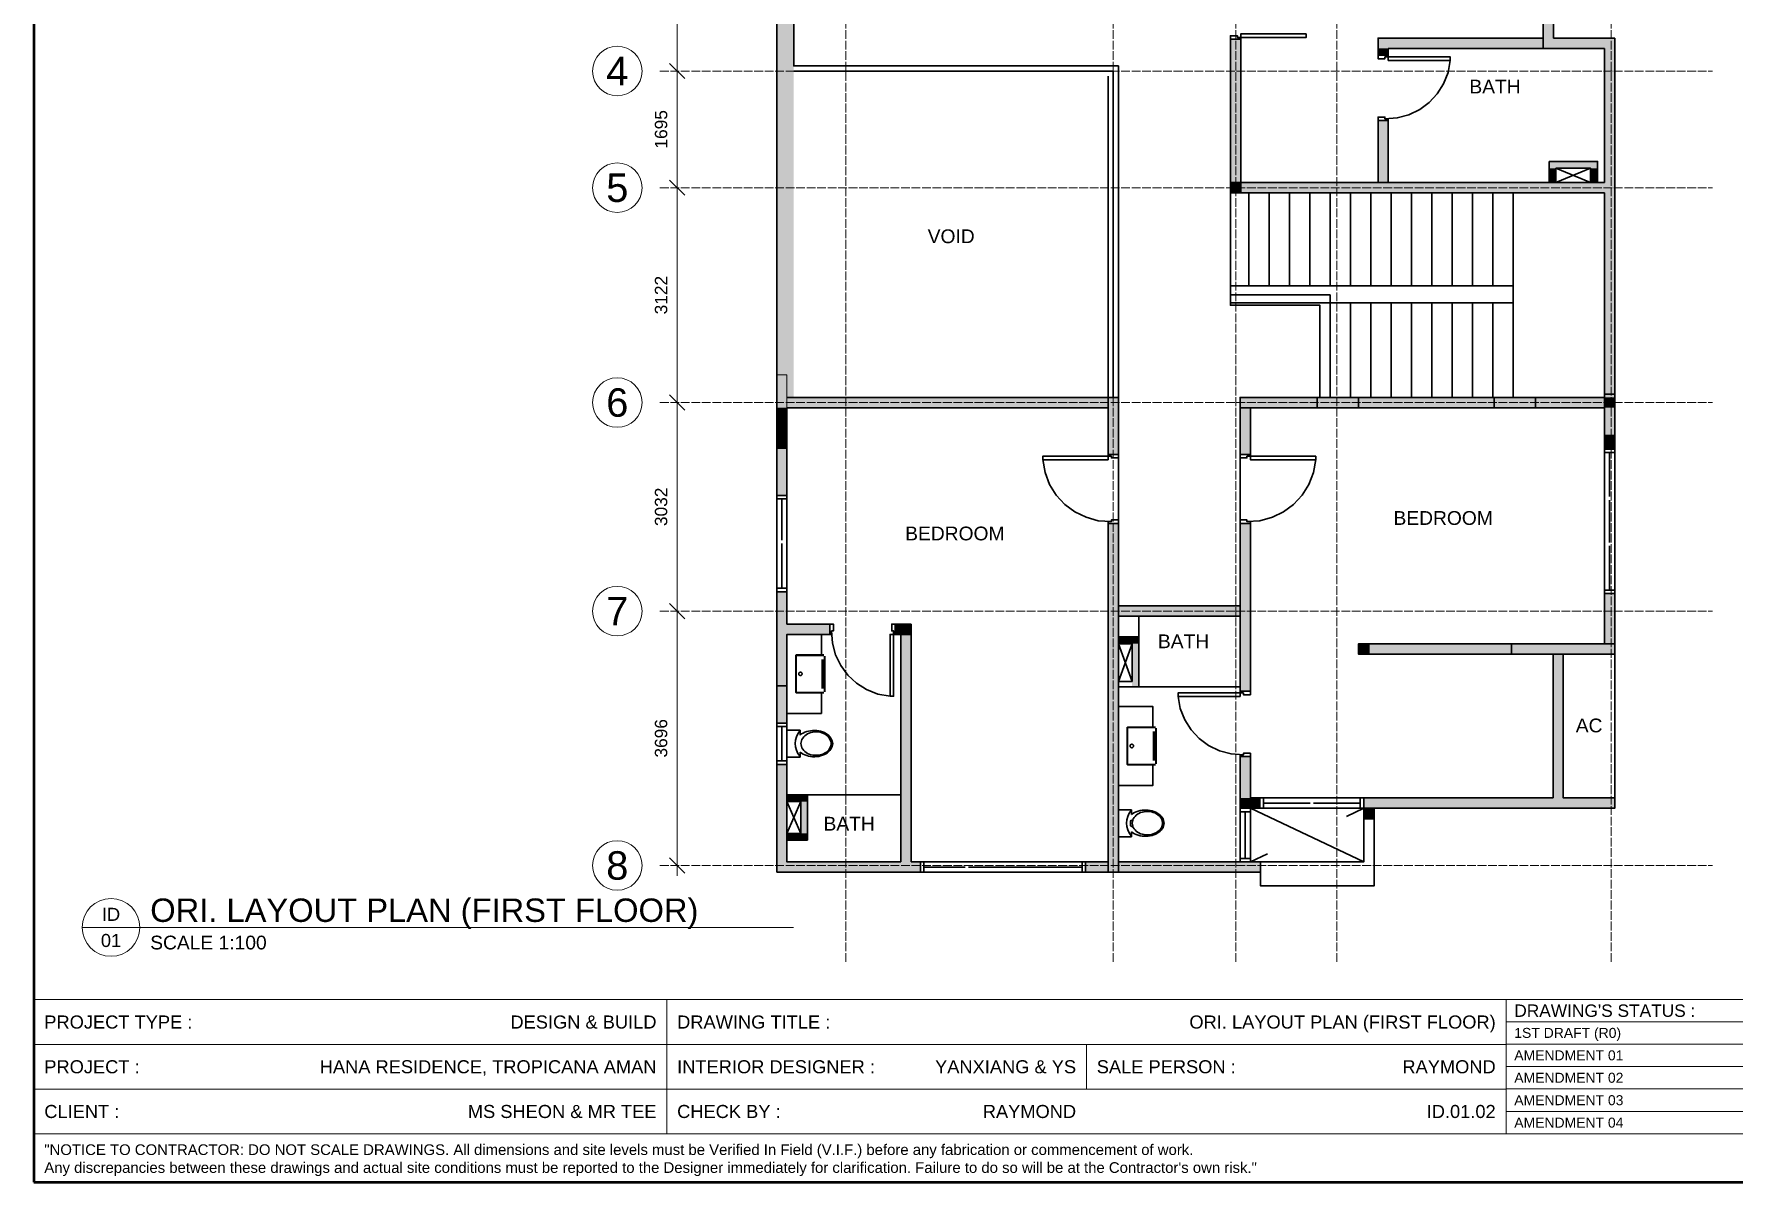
# Model space of a CAD drawing. Header units: millimetres. Extents: x 5 to 415, y 5 to 292.
# Drawn here: x 5 to 252, y 5 to 171.8 of the extents above; entities that cross this region are included whole.
import ezdxf
from ezdxf.enums import TextEntityAlignment as Align

# ---------------------------------------------------------------- set-up
doc = ezdxf.new("R2010")
doc.units = ezdxf.units.MM
doc.linetypes.add('DASHED', pattern=[1.524, 1.27, -0.254])
for name, color, linetype, lineweight in [('0-SHEET', 7, 'CONTINUOUS', 50), ('0-TITLE', 7, 'CONTINUOUS', 18), ('0-TITLE-TXT', 7, 'CONTINUOUS', 13), ('A-GRID', 8, 'DASHED', 13), ('A-GRID-TAG', 7, 'CONTINUOUS', 18), ('A-WALL', 250, 'CONTINUOUS', 35), ('A-WALL-FILL', 250, 'CONTINUOUS', 0), ('A-WIND', 7, 'CONTINUOUS', 13), ('I-DIM', 5, 'CONTINUOUS', 13), ('I-ROOM', 7, 'CONTINUOUS', 13), ('I-TEXT', 7, 'CONTINUOUS', 13)]:
    doc.layers.add(name, color=color, linetype=linetype, lineweight=lineweight)
doc.styles.get("Standard").update_dxf_attribs({"font": 'arial.ttf'})

msp = doc.modelspace()

# ---------------------------------------------------------------- hatches: boundary and pattern name
at = {"layer": 'A-WALL-FILL', "true_color": 0x4d4d4d}
h = msp.add_hatch(color=7, dxfattribs=at)
h.dxf.hatch_style = 1
h.paths.add_polyline_path([(225.89, 179.32), (224.39, 179.32), (225.89, 171.24), (225.89, 179.32)])
h = msp.add_hatch(color=7, dxfattribs=at)
h.dxf.hatch_style = 1
h.paths.add_polyline_path([(224.39, 179.32), (225.89, 171.24), (224.39, 171.24), (224.39, 179.32)])
h = msp.add_hatch(color=7, dxfattribs=at)
h.dxf.hatch_style = 1
h.paths.add_polyline_path([(115.45, 176.39), (112.97, 176.39), (115.45, 119.02), (115.45, 176.39)])
h = msp.add_hatch(color=7, dxfattribs=at)
h.dxf.hatch_style = 1
h.paths.add_polyline_path([(112.97, 176.39), (115.45, 119.02), (112.97, 119.02), (112.97, 176.39)])
h = msp.add_hatch(color=7, dxfattribs=at)
h.dxf.hatch_style = 1
h.paths.add_polyline_path([(180.44, 171.08), (178.94, 171.08), (180.44, 150.25), (180.44, 171.08)])
h = msp.add_hatch(color=7, dxfattribs=at)
h.dxf.hatch_style = 1
h.paths.add_polyline_path([(178.94, 171.08), (180.44, 150.25), (178.94, 150.25), (178.94, 171.08)])
h = msp.add_hatch(color=7, dxfattribs=at)
h.dxf.hatch_style = 1
h.paths.add_polyline_path([(224.39, 171.24), (200.39, 171.24), (224.39, 169.74), (224.39, 171.24)])
h = msp.add_hatch(color=7, dxfattribs=at)
h.dxf.hatch_style = 1
h.paths.add_polyline_path([(200.39, 171.24), (224.39, 169.74), (200.39, 169.74), (200.39, 171.24)])
h = msp.add_hatch(color=7, dxfattribs=at)
h.dxf.hatch_style = 1
h.paths.add_polyline_path([(234.8, 171.24), (224.39, 171.24), (234.8, 169.74), (234.8, 171.24)])
h = msp.add_hatch(color=7, dxfattribs=at)
h.dxf.hatch_style = 1
h.paths.add_polyline_path([(224.39, 171.24), (234.8, 169.74), (224.39, 169.74), (224.39, 171.24)])
h = msp.add_hatch(color=7, dxfattribs=at)
h.dxf.hatch_style = 1
h.paths.add_polyline_path([(201.89, 169.74), (200.39, 169.74), (201.89, 168.74), (201.89, 169.74)])
h = msp.add_hatch(color=7, dxfattribs=at)
h.dxf.hatch_style = 1
h.paths.add_polyline_path([(200.39, 169.74), (201.89, 168.74), (200.39, 168.74), (200.39, 169.74)])
h = msp.add_hatch(color=7, dxfattribs=at)
h.dxf.hatch_style = 1
h.paths.add_polyline_path([(234.8, 169.74), (233.3, 169.74), (234.8, 150.25), (234.8, 169.74)])
h = msp.add_hatch(color=7, dxfattribs=at)
h.dxf.hatch_style = 1
h.paths.add_polyline_path([(233.3, 169.74), (234.8, 150.25), (233.3, 150.25), (233.3, 169.74)])
h = msp.add_hatch(color=7, dxfattribs=at)
h.dxf.hatch_style = 1
h.paths.add_polyline_path([(201.89, 159.25), (200.39, 159.25), (201.89, 150.25), (201.89, 159.25)])
h = msp.add_hatch(color=7, dxfattribs=at)
h.dxf.hatch_style = 1
h.paths.add_polyline_path([(200.39, 159.25), (201.89, 150.25), (200.39, 150.25), (200.39, 159.25)])
h = msp.add_hatch(color=7, dxfattribs=at)
h.dxf.hatch_style = 1
h.paths.add_polyline_path([(232.3, 153.33), (225.25, 153.33), (232.3, 152.33), (232.3, 153.33)])
h = msp.add_hatch(color=7, dxfattribs=at)
h.dxf.hatch_style = 1
h.paths.add_polyline_path([(225.25, 153.33), (232.3, 152.33), (225.25, 152.33), (225.25, 153.33)])
h = msp.add_hatch(color=7, dxfattribs=at)
h.dxf.hatch_style = 1
h.paths.add_polyline_path([(226.26, 152.33), (225.25, 152.33), (226.26, 150.25), (226.26, 152.33)])
h = msp.add_hatch(color=7, dxfattribs=at)
h.dxf.hatch_style = 1
h.paths.add_polyline_path([(225.25, 152.33), (226.26, 150.25), (225.25, 150.25), (225.25, 152.33)])
h = msp.add_hatch(color=7, dxfattribs=at)
h.dxf.hatch_style = 1
h.paths.add_polyline_path([(232.3, 152.33), (231.3, 152.33), (232.3, 150.25), (232.3, 152.33)])
h = msp.add_hatch(color=7, dxfattribs=at)
h.dxf.hatch_style = 1
h.paths.add_polyline_path([(231.3, 152.33), (232.3, 150.25), (231.3, 150.25), (231.3, 152.33)])
h = msp.add_hatch(color=7, dxfattribs=at)
h.dxf.hatch_style = 1
h.paths.add_polyline_path([(180.44, 150.25), (178.94, 150.25), (180.44, 148.75), (180.44, 150.25)])
h = msp.add_hatch(color=7, dxfattribs=at)
h.dxf.hatch_style = 1
h.paths.add_polyline_path([(178.94, 150.25), (180.44, 148.75), (178.94, 148.75), (178.94, 150.25)])
h = msp.add_hatch(color=7, dxfattribs=at)
h.dxf.hatch_style = 1
h.paths.add_polyline_path([(234.8, 150.25), (180.44, 150.25), (234.8, 148.75), (234.8, 150.25)])
h = msp.add_hatch(color=7, dxfattribs=at)
h.dxf.hatch_style = 1
h.paths.add_polyline_path([(180.44, 150.25), (234.8, 148.75), (180.44, 148.75), (180.44, 150.25)])
h = msp.add_hatch(color=7, dxfattribs=at)
h.dxf.hatch_style = 1
h.paths.add_polyline_path([(234.8, 148.75), (233.3, 148.75), (234.8, 119.02), (234.8, 148.75)])
h = msp.add_hatch(color=7, dxfattribs=at)
h.dxf.hatch_style = 1
h.paths.add_polyline_path([(233.3, 148.75), (234.8, 119.02), (233.3, 119.02), (233.3, 148.75)])
h = msp.add_hatch(color=7, dxfattribs=at)
h.dxf.hatch_style = 1
h.paths.add_polyline_path([(114.47, 114.29), (114.47, 122.29), (112.97, 114.29), (114.47, 114.29)])
h = msp.add_hatch(color=7, dxfattribs=at)
h.dxf.hatch_style = 1
h.paths.add_polyline_path([(114.47, 122.29), (112.97, 114.29), (112.97, 122.29), (114.47, 122.29)])
h = msp.add_hatch(color=7, dxfattribs=at)
h.dxf.hatch_style = 1
h.paths.add_polyline_path([(161.14, 119.02), (112.97, 119.02), (161.14, 117.52), (161.14, 119.02)])
h = msp.add_hatch(color=7, dxfattribs=at)
h.dxf.hatch_style = 1
h.paths.add_polyline_path([(112.97, 119.02), (161.14, 117.52), (112.97, 117.52), (112.97, 119.02)])
h = msp.add_hatch(color=7, dxfattribs=at)
h.dxf.hatch_style = 1
h.paths.add_polyline_path([(162.65, 119.02), (161.14, 119.02), (162.65, 110.72), (162.65, 119.02)])
h = msp.add_hatch(color=7, dxfattribs=at)
h.dxf.hatch_style = 1
h.paths.add_polyline_path([(161.14, 119.02), (162.65, 110.72), (161.14, 110.72), (161.14, 119.02)])
h = msp.add_hatch(color=7, dxfattribs=at)
h.dxf.hatch_style = 1
h.paths.add_polyline_path([(191.55, 119.02), (180.33, 119.02), (191.55, 117.52), (191.55, 119.02)])
h = msp.add_hatch(color=7, dxfattribs=at)
h.dxf.hatch_style = 1
h.paths.add_polyline_path([(180.33, 119.02), (191.55, 117.52), (180.33, 117.52), (180.33, 119.02)])
h = msp.add_hatch(color=7, dxfattribs=at)
h.dxf.hatch_style = 1
h.paths.add_polyline_path([(197.54, 117.52), (197.54, 119.02), (191.55, 117.52), (197.54, 117.52)])
h = msp.add_hatch(color=7, dxfattribs=at)
h.dxf.hatch_style = 1
h.paths.add_polyline_path([(197.54, 119.02), (191.55, 117.52), (191.55, 119.02), (197.54, 119.02)])
h = msp.add_hatch(color=7, dxfattribs=at)
h.dxf.hatch_style = 1
h.paths.add_polyline_path([(217.3, 119.02), (197.54, 119.02), (217.3, 117.52), (217.3, 119.02)])
h = msp.add_hatch(color=7, dxfattribs=at)
h.dxf.hatch_style = 1
h.paths.add_polyline_path([(197.54, 119.02), (217.3, 117.52), (197.54, 117.52), (197.54, 119.02)])
h = msp.add_hatch(color=7, dxfattribs=at)
h.dxf.hatch_style = 1
h.paths.add_polyline_path([(223.29, 117.52), (223.29, 119.02), (217.3, 117.52), (223.29, 117.52)])
h = msp.add_hatch(color=7, dxfattribs=at)
h.dxf.hatch_style = 1
h.paths.add_polyline_path([(223.29, 119.02), (217.3, 117.52), (217.3, 119.02), (223.29, 119.02)])
h = msp.add_hatch(color=7, dxfattribs=at)
h.dxf.hatch_style = 1
h.paths.add_polyline_path([(233.3, 119.02), (223.29, 119.02), (233.3, 117.52), (233.3, 119.02)])
h = msp.add_hatch(color=7, dxfattribs=at)
h.dxf.hatch_style = 1
h.paths.add_polyline_path([(223.29, 119.02), (233.3, 117.52), (223.29, 117.52), (223.29, 119.02)])
h = msp.add_hatch(color=7, dxfattribs=at)
h.dxf.hatch_style = 1
h.paths.add_polyline_path([(233.3, 113.5), (234.8, 113.5), (233.3, 119.5), (233.3, 113.5)])
h = msp.add_hatch(color=7, dxfattribs=at)
h.dxf.hatch_style = 1
h.paths.add_polyline_path([(234.8, 113.5), (233.3, 119.5), (234.8, 119.5), (234.8, 113.5)])
h = msp.add_hatch(color=7, dxfattribs=at)
h.dxf.hatch_style = 1
h.paths.add_polyline_path([(234.8, 119.02), (233.3, 119.02), (234.8, 117.52), (234.8, 119.02)])
h = msp.add_hatch(color=7, dxfattribs=at)
h.dxf.hatch_style = 1
h.paths.add_polyline_path([(233.3, 119.02), (234.8, 117.52), (233.3, 117.52), (233.3, 119.02)])
h = msp.add_hatch(color=7, dxfattribs=at)
h.dxf.hatch_style = 1
h.paths.add_polyline_path([(114.47, 117.52), (112.97, 117.52), (114.47, 114.77), (114.47, 117.52)])
h = msp.add_hatch(color=7, dxfattribs=at)
h.dxf.hatch_style = 1
h.paths.add_polyline_path([(112.97, 117.52), (114.47, 114.77), (112.97, 114.77), (112.97, 117.52)])
h = msp.add_hatch(color=7, dxfattribs=at)
h.dxf.hatch_style = 1
h.paths.add_polyline_path([(181.83, 117.52), (180.33, 117.52), (181.83, 110.72), (181.83, 117.52)])
h = msp.add_hatch(color=7, dxfattribs=at)
h.dxf.hatch_style = 1
h.paths.add_polyline_path([(180.33, 117.52), (181.83, 110.72), (180.33, 110.72), (180.33, 117.52)])
h = msp.add_hatch(color=7, dxfattribs=at)
h.dxf.hatch_style = 1
h.paths.add_polyline_path([(234.8, 117.52), (233.3, 117.52), (234.8, 111.52), (234.8, 117.52)])
h = msp.add_hatch(color=7, dxfattribs=at)
h.dxf.hatch_style = 1
h.paths.add_polyline_path([(233.3, 117.52), (234.8, 111.52), (233.3, 111.52), (233.3, 117.52)])
h = msp.add_hatch(color=7, dxfattribs=at)
h.dxf.hatch_style = 1
h.paths.add_polyline_path([(114.47, 114.77), (112.97, 114.77), (114.47, 114.29), (114.47, 114.77)])
h = msp.add_hatch(color=7, dxfattribs=at)
h.dxf.hatch_style = 1
h.paths.add_polyline_path([(112.97, 114.77), (114.47, 114.29), (112.97, 114.29), (112.97, 114.77)])
h = msp.add_hatch(color=7, dxfattribs=at)
h.dxf.hatch_style = 1
h.paths.add_polyline_path([(114.47, 114.29), (112.97, 114.29), (114.47, 111.52), (114.47, 114.29)])
h = msp.add_hatch(color=7, dxfattribs=at)
h.dxf.hatch_style = 1
h.paths.add_polyline_path([(112.97, 114.29), (114.47, 111.52), (112.97, 111.52), (112.97, 114.29)])
h = msp.add_hatch(color=7, dxfattribs=at)
h.dxf.hatch_style = 1
h.paths.add_polyline_path([(114.47, 111.52), (112.97, 111.52), (114.47, 104.79), (114.47, 111.52)])
h = msp.add_hatch(color=7, dxfattribs=at)
h.dxf.hatch_style = 1
h.paths.add_polyline_path([(112.97, 111.52), (114.47, 104.79), (112.97, 104.79), (112.97, 111.52)])
h = msp.add_hatch(color=7, dxfattribs=at)
h.dxf.hatch_style = 1
h.paths.add_polyline_path([(234.8, 113.5), (233.3, 113.5), (234.8, 111.52), (234.8, 113.5)])
h = msp.add_hatch(color=7, dxfattribs=at)
h.dxf.hatch_style = 1
h.paths.add_polyline_path([(233.3, 113.5), (234.8, 111.52), (233.3, 111.52), (233.3, 113.5)])
h = msp.add_hatch(color=7, dxfattribs=at)
h.dxf.hatch_style = 1
h.paths.add_polyline_path([(162.65, 100.72), (161.14, 100.72), (162.65, 50.02), (162.65, 100.72)])
h = msp.add_hatch(color=7, dxfattribs=at)
h.dxf.hatch_style = 1
h.paths.add_polyline_path([(161.14, 100.72), (162.65, 50.02), (161.14, 50.02), (161.14, 100.72)])
h = msp.add_hatch(color=7, dxfattribs=at)
h.dxf.hatch_style = 1
h.paths.add_polyline_path([(181.83, 100.72), (180.33, 100.72), (181.83, 76.32), (181.83, 100.72)])
h = msp.add_hatch(color=7, dxfattribs=at)
h.dxf.hatch_style = 1
h.paths.add_polyline_path([(180.33, 100.72), (181.83, 76.32), (180.33, 76.32), (180.33, 100.72)])
h = msp.add_hatch(color=7, dxfattribs=at)
h.dxf.hatch_style = 1
h.paths.add_polyline_path([(114.47, 90.79), (112.97, 90.79), (114.47, 86.09), (114.47, 90.79)])
h = msp.add_hatch(color=7, dxfattribs=at)
h.dxf.hatch_style = 1
h.paths.add_polyline_path([(112.97, 90.79), (114.47, 86.09), (112.97, 86.09), (112.97, 90.79)])
h = msp.add_hatch(color=7, dxfattribs=at)
h.dxf.hatch_style = 1
h.paths.add_polyline_path([(234.8, 90.52), (233.3, 90.52), (234.8, 83.22), (234.8, 90.52)])
h = msp.add_hatch(color=7, dxfattribs=at)
h.dxf.hatch_style = 1
h.paths.add_polyline_path([(233.3, 90.52), (234.8, 83.22), (233.3, 83.22), (233.3, 90.52)])
h = msp.add_hatch(color=7, dxfattribs=at)
h.dxf.hatch_style = 1
h.paths.add_polyline_path([(180.33, 88.72), (162.65, 88.72), (180.33, 87.22), (180.33, 88.72)])
h = msp.add_hatch(color=7, dxfattribs=at)
h.dxf.hatch_style = 1
h.paths.add_polyline_path([(162.65, 88.72), (180.33, 87.22), (162.65, 87.22), (162.65, 88.72)])
h = msp.add_hatch(color=7, dxfattribs=at)
h.dxf.hatch_style = 1
h.paths.add_polyline_path([(120.71, 86.09), (112.97, 86.09), (120.71, 84.59), (120.71, 86.09)])
h = msp.add_hatch(color=7, dxfattribs=at)
h.dxf.hatch_style = 1
h.paths.add_polyline_path([(112.97, 86.09), (120.71, 84.59), (112.97, 84.59), (112.97, 86.09)])
h = msp.add_hatch(color=7, dxfattribs=at)
h.dxf.hatch_style = 1
h.paths.add_polyline_path([(114.47, 84.59), (112.97, 84.59), (114.47, 77.09), (114.47, 84.59)])
h = msp.add_hatch(color=7, dxfattribs=at)
h.dxf.hatch_style = 1
h.paths.add_polyline_path([(112.97, 84.59), (114.47, 77.09), (112.97, 77.09), (112.97, 84.59)])
h = msp.add_hatch(color=7, dxfattribs=at)
h.dxf.hatch_style = 1
h.paths.add_polyline_path([(132.52, 86.09), (130.21, 86.09), (132.52, 84.59), (132.52, 86.09)])
h = msp.add_hatch(color=7, dxfattribs=at)
h.dxf.hatch_style = 1
h.paths.add_polyline_path([(130.21, 86.09), (132.52, 84.59), (130.21, 84.59), (130.21, 86.09)])
h = msp.add_hatch(color=7, dxfattribs=at)
h.dxf.hatch_style = 1
h.paths.add_polyline_path([(132.52, 84.59), (131.02, 84.59), (132.52, 51.52), (132.52, 84.59)])
h = msp.add_hatch(color=7, dxfattribs=at)
h.dxf.hatch_style = 1
h.paths.add_polyline_path([(131.02, 84.59), (132.52, 51.52), (131.02, 51.52), (131.02, 84.59)])
h = msp.add_hatch(color=7, dxfattribs=at)
h.dxf.hatch_style = 1
h.paths.add_polyline_path([(165.64, 84.22), (162.65, 84.22), (165.64, 83.22), (165.64, 84.22)])
h = msp.add_hatch(color=7, dxfattribs=at)
h.dxf.hatch_style = 1
h.paths.add_polyline_path([(162.65, 84.22), (165.64, 83.22), (162.65, 83.22), (162.65, 84.22)])
h = msp.add_hatch(color=7, dxfattribs=at)
h.dxf.hatch_style = 1
h.paths.add_polyline_path([(165.64, 83.22), (164.65, 83.22), (165.64, 76.97), (165.64, 83.22)])
h = msp.add_hatch(color=7, dxfattribs=at)
h.dxf.hatch_style = 1
h.paths.add_polyline_path([(164.65, 83.22), (165.64, 76.97), (164.65, 76.97), (164.65, 83.22)])
h = msp.add_hatch(color=7, dxfattribs=at)
h.dxf.hatch_style = 1
h.paths.add_polyline_path([(199.04, 83.21), (197.54, 83.21), (199.04, 81.72), (199.04, 83.21)])
h = msp.add_hatch(color=7, dxfattribs=at)
h.dxf.hatch_style = 1
h.paths.add_polyline_path([(197.54, 83.21), (199.04, 81.72), (197.54, 81.72), (197.54, 83.21)])
h = msp.add_hatch(color=7, dxfattribs=at)
h.dxf.hatch_style = 1
h.paths.add_polyline_path([(219.79, 83.21), (199.04, 83.21), (219.79, 81.72), (219.79, 83.21)])
h = msp.add_hatch(color=7, dxfattribs=at)
h.dxf.hatch_style = 1
h.paths.add_polyline_path([(199.04, 83.21), (219.79, 81.72), (199.04, 81.72), (199.04, 83.21)])
h = msp.add_hatch(color=7, dxfattribs=at)
h.dxf.hatch_style = 1
h.paths.add_polyline_path([(234.8, 83.21), (219.79, 83.21), (234.8, 81.72), (234.8, 83.21)])
h = msp.add_hatch(color=7, dxfattribs=at)
h.dxf.hatch_style = 1
h.paths.add_polyline_path([(219.79, 83.21), (234.8, 81.72), (219.79, 81.72), (219.79, 83.21)])
h = msp.add_hatch(color=7, dxfattribs=at)
h.dxf.hatch_style = 1
h.paths.add_polyline_path([(227.32, 81.72), (225.83, 81.72), (227.32, 66.82), (227.32, 81.72)])
h = msp.add_hatch(color=7, dxfattribs=at)
h.dxf.hatch_style = 1
h.paths.add_polyline_path([(225.83, 81.72), (227.32, 66.82), (225.83, 66.82), (225.83, 81.72)])
h = msp.add_hatch(color=7, dxfattribs=at)
h.dxf.hatch_style = 1
h.paths.add_polyline_path([(234.8, 83.22), (231.04, 83.22), (234.8, 83.21), (234.8, 83.22)])
h = msp.add_hatch(color=7, dxfattribs=at)
h.dxf.hatch_style = 1
h.paths.add_polyline_path([(231.04, 83.22), (234.8, 83.21), (231.04, 83.21), (231.04, 83.22)])
h = msp.add_hatch(color=7, dxfattribs=at)
h.dxf.hatch_style = 1
h.paths.add_polyline_path([(114.47, 77.09), (112.97, 77.09), (114.47, 71.69), (114.47, 77.09)])
h = msp.add_hatch(color=7, dxfattribs=at)
h.dxf.hatch_style = 1
h.paths.add_polyline_path([(112.97, 77.09), (114.47, 71.69), (112.97, 71.69), (112.97, 77.09)])
h = msp.add_hatch(color=7, dxfattribs=at)
h.dxf.hatch_style = 1
h.paths.add_polyline_path([(181.83, 66.82), (180.33, 66.82), (181.83, 60.82), (181.83, 66.82)])
h = msp.add_hatch(color=7, dxfattribs=at)
h.dxf.hatch_style = 1
h.paths.add_polyline_path([(180.33, 66.82), (181.83, 60.82), (180.33, 60.82), (180.33, 66.82)])
h = msp.add_hatch(color=7, dxfattribs=at)
h.dxf.hatch_style = 1
h.paths.add_polyline_path([(227.32, 66.82), (225.83, 66.82), (227.32, 60.82), (227.32, 66.82)])
h = msp.add_hatch(color=7, dxfattribs=at)
h.dxf.hatch_style = 1
h.paths.add_polyline_path([(225.83, 66.82), (227.32, 60.82), (225.83, 60.82), (225.83, 66.82)])
h = msp.add_hatch(color=7, dxfattribs=at)
h.dxf.hatch_style = 1
h.paths.add_polyline_path([(114.47, 65.69), (112.97, 65.69), (114.47, 51.52), (114.47, 65.69)])
h = msp.add_hatch(color=7, dxfattribs=at)
h.dxf.hatch_style = 1
h.paths.add_polyline_path([(112.97, 65.69), (114.47, 51.52), (112.97, 51.52), (112.97, 65.69)])
h = msp.add_hatch(color=7, dxfattribs=at)
h.dxf.hatch_style = 1
h.paths.add_polyline_path([(117.47, 61.29), (114.47, 61.29), (117.47, 60.29), (117.47, 61.29)])
h = msp.add_hatch(color=7, dxfattribs=at)
h.dxf.hatch_style = 1
h.paths.add_polyline_path([(114.47, 61.29), (117.47, 60.29), (114.47, 60.29), (114.47, 61.29)])
h = msp.add_hatch(color=7, dxfattribs=at)
h.dxf.hatch_style = 1
h.paths.add_polyline_path([(117.47, 60.29), (116.48, 60.29), (117.47, 60.28), (117.47, 60.29)])
h = msp.add_hatch(color=7, dxfattribs=at)
h.dxf.hatch_style = 1
h.paths.add_polyline_path([(116.48, 60.29), (117.47, 60.28), (116.97, 60.28), (116.48, 60.29)])
h = msp.add_hatch(color=7, dxfattribs=at)
h.dxf.hatch_style = 1
h.paths.add_polyline_path([(116.97, 60.28), (116.48, 60.28), (117.47, 60.27), (116.97, 60.28)])
h = msp.add_hatch(color=7, dxfattribs=at)
h.dxf.hatch_style = 1
h.paths.add_polyline_path([(116.48, 60.28), (117.47, 60.27), (116.48, 60.27), (116.48, 60.28)])
h = msp.add_hatch(color=7, dxfattribs=at)
h.dxf.hatch_style = 1
h.paths.add_polyline_path([(117.47, 60.27), (116.48, 60.27), (117.47, 55.67), (117.47, 60.27)])
h = msp.add_hatch(color=7, dxfattribs=at)
h.dxf.hatch_style = 1
h.paths.add_polyline_path([(116.48, 60.27), (117.47, 55.67), (116.48, 55.67), (116.48, 60.27)])
h = msp.add_hatch(color=7, dxfattribs=at)
h.dxf.hatch_style = 1
h.paths.add_polyline_path([(117.47, 60.28), (117.47, 60.27), (117.47, 60.28)])
h = msp.add_hatch(color=7, dxfattribs=at)
h.dxf.hatch_style = 1
h.paths.add_polyline_path([(183.23, 60.82), (180.33, 60.82), (183.23, 59.32), (183.23, 60.82)])
h = msp.add_hatch(color=7, dxfattribs=at)
h.dxf.hatch_style = 1
h.paths.add_polyline_path([(180.33, 60.82), (183.23, 59.32), (180.33, 59.32), (180.33, 60.82)])
h = msp.add_hatch(color=7, dxfattribs=at)
h.dxf.hatch_style = 1
h.paths.add_polyline_path([(234.8, 60.82), (198.32, 60.82), (234.8, 59.32), (234.8, 60.82)])
h = msp.add_hatch(color=7, dxfattribs=at)
h.dxf.hatch_style = 1
h.paths.add_polyline_path([(198.32, 60.82), (234.8, 59.32), (198.32, 59.32), (198.32, 60.82)])
h = msp.add_hatch(color=7, dxfattribs=at)
h.dxf.hatch_style = 1
h.paths.add_polyline_path([(199.82, 59.32), (198.32, 59.32), (199.82, 57.79), (199.82, 59.32)])
h = msp.add_hatch(color=7, dxfattribs=at)
h.dxf.hatch_style = 1
h.paths.add_polyline_path([(198.32, 59.32), (199.82, 57.79), (198.32, 57.79), (198.32, 59.32)])
h = msp.add_hatch(color=7, dxfattribs=at)
h.dxf.hatch_style = 1
h.paths.add_polyline_path([(117.47, 55.67), (114.47, 55.67), (117.47, 54.67), (117.47, 55.67)])
h = msp.add_hatch(color=7, dxfattribs=at)
h.dxf.hatch_style = 1
h.paths.add_polyline_path([(114.47, 55.67), (117.47, 54.67), (114.47, 54.67), (114.47, 55.67)])
h = msp.add_hatch(color=7, dxfattribs=at)
h.dxf.hatch_style = 1
h.paths.add_polyline_path([(133.87, 51.52), (112.97, 51.52), (133.87, 50.02), (133.87, 51.52)])
h = msp.add_hatch(color=7, dxfattribs=at)
h.dxf.hatch_style = 1
h.paths.add_polyline_path([(112.97, 51.52), (133.87, 50.02), (112.97, 50.02), (112.97, 51.52)])
h = msp.add_hatch(color=7, dxfattribs=at)
h.dxf.hatch_style = 1
h.paths.add_polyline_path([(161.14, 51.52), (157.87, 51.52), (161.14, 50.02), (161.14, 51.52)])
h = msp.add_hatch(color=7, dxfattribs=at)
h.dxf.hatch_style = 1
h.paths.add_polyline_path([(157.87, 51.52), (161.14, 50.02), (157.87, 50.02), (157.87, 51.52)])
h = msp.add_hatch(color=7, dxfattribs=at)
h.dxf.hatch_style = 1
h.paths.add_polyline_path([(183.33, 51.52), (162.65, 51.52), (183.33, 50.02), (183.33, 51.52)])
h = msp.add_hatch(color=7, dxfattribs=at)
h.dxf.hatch_style = 1
h.paths.add_polyline_path([(162.65, 51.52), (183.33, 50.02), (162.65, 50.02), (162.65, 51.52)])

# ---------------------------------------------------------------- linework, layer by layer
at = {"layer": '0-SHEET'}
msp.add_lwpolyline([(5, 5), (415, 5), (415, 292), (5, 292)], close=True, dxfattribs=at)
at = {"layer": '0-TITLE'}
for p, q in [((5, 31.5), (415, 31.5)), ((97, 12), (97, 31.5)), ((219, 12), (219, 31.5)), ((219, 28.3), (287, 28.3)), ((5, 25), (219, 25)), ((158, 18.5), (158, 25)), ((219, 25.04), (287, 25.04)), ((219, 21.78), (287, 21.78)), ((5, 18.5), (219, 18.5)), ((219, 18.52), (287, 18.52)), ((219, 15.26), (287, 15.26)), ((5, 12), (415, 12))]:
    msp.add_line(p, q, dxfattribs=at)
at = {"layer": 'A-GRID'}
for p, q in [((123, 37), (123, 272)), ((161.9, 37), (161.9, 272)), ((179.7, 37), (179.7, 272)), ((194.4, 37), (194.4, 272)), ((234.3, 37), (234.3, 272)), ((96, 166.45), (249, 166.45)), ((96, 149.5), (249, 149.5)), ((96, 118.28), (249, 118.28)), ((96, 87.96), (249, 87.96)), ((96, 51), (249, 51))]:
    msp.add_line(p, q, dxfattribs=at)
at = {"layer": 'A-GRID-TAG'}
for centre in [(89.8, 166.45), (89.8, 149.5), (89.8, 118.28), (89.8, 87.96), (89.8, 51)]:
    msp.add_circle(centre, 3.6, dxfattribs=at)
at = {"layer": 'A-WALL'}
for points in [[(200.39, 168.24), (200.39, 171.24), (224.39, 171.24), (224.39, 200.4), (213.09, 200.4), (213.09, 222.86), (211.65, 222.86)], [(112.97, 50.02), (112.97, 201.9)], [(115.45, 200.4), (115.45, 167.19), (162.65, 167.19), (162.65, 88.72), (180.33, 88.72), (180.33, 119.02), (191.94, 119.02), (191.94, 132.42), (178.94, 132.42), (178.94, 171.59)], [(224.39, 200.4), (224.39, 169.74)], [(225.89, 201.9), (225.89, 171.24)], [(178.94, 171.59), (178.94, 148.75)], [(180.44, 150.25), (180.44, 171.08), (178.94, 171.08), (180.44, 171.08), (180.44, 171.34), (179.94, 171.34), (179.94, 171.59), (178.94, 171.59), (178.94, 171.08)], [(178.94, 171.59), (178.94, 171.08), (180.44, 171.08), (180.44, 171.34)], [(178.94, 171.08), (178.94, 150.25), (233.3, 150.25)], [(189.95, 171.84), (180.44, 171.84), (180.44, 171.34), (189.95, 171.34), (189.95, 171.84)], [(180.44, 171.84), (180.44, 150.25), (200.39, 150.25), (200.39, 159.75)], [(180.44, 171.34), (180.44, 148.75)], [(224.39, 171.24), (200.39, 171.24)], [(200.39, 171.24), (200.39, 168.24)], [(234.8, 171.24), (225.89, 171.24)], [(234.8, 117.52), (234.8, 171.24)], [(200.39, 168.74), (201.89, 168.74), (201.89, 168.5), (201.39, 168.5), (201.39, 168.24), (200.39, 168.24), (200.39, 168.74)], [(201.39, 159.51), (203.19, 159.63), (204.89, 160.09), (206.45, 160.84), (207.83, 161.87), (209, 163.13), (209.93, 164.59), (210.57, 166.23), (210.89, 168)], [(224.39, 169.74), (201.89, 169.74)], [(201.89, 169.74), (201.89, 168)], [(210.89, 168), (201.89, 168), (201.89, 168.5), (210.89, 168.5), (210.89, 168)], [(233.3, 169.74), (224.39, 169.74)], [(233.3, 150.25), (233.3, 169.74)], [(115.45, 167.19), (162.65, 167.19)], [(115.45, 166.45), (161.89, 166.45), (161.89, 119.02)], [(161.14, 165.69), (161.14, 119.02), (161.14, 110.72)], [(162.65, 167.19), (162.65, 110.72)], [(200.39, 159.75), (200.39, 150.25)], [(200.39, 159.25), (201.89, 159.25), (201.89, 159.49), (201.39, 159.49), (201.39, 159.75), (200.39, 159.75), (200.39, 159.25)], [(201.89, 159.49), (201.89, 150.25)], [(225.25, 153.33), (225.25, 150.25), (232.3, 150.25), (232.3, 153.33), (225.25, 153.33)], [(226.26, 152.33), (226.26, 150.25), (231.3, 150.25), (231.3, 152.33), (226.26, 152.33)], [(226.26, 152.33), (231.3, 150.25)], [(226.26, 150.25), (231.3, 152.33)], [(178.94, 148.75), (233.3, 148.75)], [(178.94, 148.75), (178.94, 135.24)], [(184.56, 148.75), (184.56, 135.24), (181.6, 135.24), (181.6, 148.75), (184.56, 148.75)], [(187.51, 148.75), (187.51, 135.24), (184.56, 135.24), (184.56, 148.75), (187.51, 148.75)], [(190.48, 148.75), (190.48, 135.24), (187.51, 135.24), (187.51, 148.75), (190.48, 148.75)], [(193.44, 148.75), (193.44, 135.24), (190.48, 135.24), (190.48, 148.75), (193.44, 148.75)], [(196.39, 148.75), (196.39, 135.24), (193.44, 135.24), (193.44, 148.75), (196.39, 148.75)], [(199.35, 148.75), (199.35, 135.24), (196.39, 135.24), (196.39, 148.75), (199.35, 148.75)], [(202.3, 148.75), (202.3, 135.24), (199.35, 135.24), (199.35, 148.75), (202.3, 148.75)], [(205.26, 148.75), (205.26, 135.24), (202.3, 135.24), (202.3, 148.75), (205.26, 148.75)], [(208.22, 148.75), (208.22, 135.24), (205.26, 135.24), (205.26, 148.75), (208.22, 148.75)], [(211.17, 148.75), (211.17, 135.24), (208.22, 135.24), (208.22, 148.75), (211.17, 148.75)], [(214.14, 148.75), (214.14, 135.24), (211.17, 135.24), (211.17, 148.75), (214.14, 148.75)], [(217.09, 148.75), (217.09, 135.24), (214.14, 135.24), (214.14, 148.75), (217.09, 148.75)], [(220.05, 148.75), (220.05, 135.24), (217.09, 135.24), (217.09, 148.75), (220.05, 148.75)], [(233.3, 148.75), (233.3, 119.02)], [(178.94, 135.24), (178.94, 132.78), (220.05, 132.78), (220.05, 135.24), (178.94, 135.24)], [(193.44, 133.92), (178.94, 133.92), (178.94, 132.42)], [(193.44, 119.02), (193.44, 133.92)], [(191.94, 132.42), (178.94, 132.42)], [(180.33, 119.02), (191.94, 119.02), (191.94, 132.42)], [(196.39, 132.78), (196.39, 119.02), (193.44, 119.02), (193.44, 132.78), (196.39, 132.78)], [(199.35, 132.78), (199.35, 119.02), (196.39, 119.02), (196.39, 132.78), (199.35, 132.78)], [(202.3, 132.78), (202.3, 119.02), (199.35, 119.02), (199.35, 132.78), (202.3, 132.78)], [(205.26, 132.78), (205.26, 119.02), (202.3, 119.02), (202.3, 132.78), (205.26, 132.78)], [(208.22, 132.78), (208.22, 119.02), (205.26, 119.02), (205.26, 132.78), (208.22, 132.78)], [(211.17, 132.78), (211.17, 119.02), (208.22, 119.02), (208.22, 132.78), (211.17, 132.78)], [(214.14, 132.78), (214.14, 119.02), (211.17, 119.02), (211.17, 132.78), (214.14, 132.78)], [(217.09, 132.78), (217.09, 119.02), (214.14, 119.02), (214.14, 132.78), (217.09, 132.78)], [(220.05, 132.78), (220.05, 119.02), (217.09, 119.02), (217.09, 132.78), (220.05, 132.78)], [(162.65, 119.02), (114.47, 119.02)], [(233.3, 119.02), (180.33, 119.02)], [(180.33, 110.72), (180.33, 119.02)], [(197.54, 117.52), (191.55, 117.52), (191.55, 119.02), (197.54, 119.02), (197.54, 117.52)], [(223.29, 117.52), (217.3, 117.52), (217.3, 119.02), (223.29, 119.02), (223.29, 117.52)], [(223.29, 117.52), (223.29, 119.02)], [(233.3, 113.5), (233.3, 119.5), (234.8, 119.5), (234.8, 113.5), (233.3, 113.5)], [(233.3, 119.02), (233.3, 83.22)], [(161.14, 117.52), (114.47, 117.52)], [(114.47, 86.09), (114.47, 117.52)], [(233.3, 117.52), (180.33, 117.52)], [(181.83, 110.72), (181.83, 117.52)], [(191.33, 117.52), (198.83, 117.52)], [(233.3, 118.5), (233.3, 117)], [(234.8, 117.52), (234.8, 81.72)], [(233.3, 111.52), (234.8, 111.52)], [(233.3, 111.02), (233.3, 111.52), (234.8, 111.52), (234.8, 111.02), (233.3, 111.02)], [(151.64, 109.97), (161.14, 109.97), (161.14, 110.47), (151.64, 110.47), (151.64, 109.97)], [(151.64, 109.98), (151.98, 108.1), (152.65, 106.37), (153.62, 104.82), (154.85, 103.48), (156.3, 102.4), (157.94, 101.6), (159.73, 101.11), (161.64, 100.98)], [(162.65, 110.72), (161.14, 110.72)], [(162.65, 110.72), (161.14, 110.72), (161.14, 110.47), (161.64, 110.47), (161.64, 110.22), (162.65, 110.22), (162.65, 110.72)], [(181.83, 110.72), (180.33, 110.72)], [(180.33, 110.72), (181.83, 110.72), (181.83, 110.47), (181.33, 110.47), (181.33, 110.22), (180.33, 110.22), (180.33, 110.72)], [(181.33, 100.98), (183.23, 101.11), (185.03, 101.6), (186.67, 102.4), (188.12, 103.48), (189.35, 104.82), (190.32, 106.37), (190.99, 108.1), (191.33, 109.98)], [(191.33, 109.97), (181.83, 109.97), (181.83, 110.47), (191.33, 110.47), (191.33, 109.97)], [(234.04, 111.02), (234.04, 104.61)], [(112.97, 104.79), (114.47, 104.79), (114.47, 90.79), (112.97, 90.79), (112.97, 104.79)], [(114.47, 104.29), (114.47, 104.79), (112.97, 104.79), (112.97, 104.29), (114.47, 104.29)], [(113.72, 104.29), (113.72, 98.29)], [(234.04, 104.11), (234.04, 97.94)], [(162.65, 100.72), (161.14, 100.72), (161.14, 100.97), (161.64, 100.97), (161.64, 101.22), (162.65, 101.22), (162.65, 100.72)], [(161.14, 100.72), (161.14, 50.02)], [(162.65, 100.72), (161.14, 100.72)], [(161.14, 100.72), (161.14, 95.72)], [(162.65, 100.72), (162.65, 50.02)], [(180.33, 100.72), (181.83, 100.72), (181.83, 100.97), (181.33, 100.97), (181.33, 101.22), (180.33, 101.22), (180.33, 100.72)], [(180.33, 75.57), (180.33, 100.72)], [(180.33, 100.72), (181.83, 100.72)], [(180.33, 100.72), (181.83, 100.72)], [(181.83, 75.82), (181.83, 100.72)], [(113.72, 97.79), (113.72, 91.29)], [(234.04, 97.44), (234.04, 91.02)], [(114.47, 90.79), (114.47, 91.29), (112.97, 91.29), (112.97, 90.79), (114.47, 90.79)], [(233.3, 90.52), (233.3, 91.02), (234.8, 91.02), (234.8, 90.52), (233.3, 90.52)], [(234.8, 90.52), (233.3, 90.52)], [(180.33, 88.72), (162.65, 88.72)], [(180.33, 87.22), (162.65, 87.22)], [(165.64, 84.22), (162.65, 84.22), (162.65, 87.22), (165.64, 87.22), (165.64, 84.22)], [(121.21, 86.09), (114.47, 86.09)], [(120.96, 84.59), (114.47, 84.59)], [(131.02, 51.52), (114.47, 51.52), (114.47, 84.59)], [(119.47, 81.59), (119.47, 84.59), (114.47, 84.59), (114.47, 73.09), (119.47, 73.09), (119.47, 76.09)], [(120.71, 86.09), (120.71, 84.59), (120.96, 84.59), (120.96, 85.09), (121.21, 85.09), (121.21, 86.09), (120.71, 86.09)], [(120.95, 85.09), (121.08, 83.29), (121.53, 81.59), (122.29, 80.04), (123.31, 78.66), (124.57, 77.49), (126.04, 76.56), (127.68, 75.92), (129.45, 75.6)], [(132.52, 84.59), (129.46, 84.59)], [(129.46, 75.59), (129.46, 84.59), (129.96, 84.59), (129.96, 75.59), (129.46, 75.59)], [(132.52, 86.09), (129.71, 86.09)], [(130.21, 86.09), (130.21, 84.59), (129.96, 84.59), (129.96, 85.09), (129.71, 85.09), (129.71, 86.09), (130.21, 86.09)], [(131.02, 51.52), (131.02, 84.59)], [(132.52, 51.52), (132.52, 86.09)], [(165.64, 76.97), (162.65, 76.97), (162.65, 84.22), (165.64, 84.22), (165.64, 76.97)], [(115.84, 81.59), (115.82, 81.59), (115.81, 81.59), (115.79, 81.58), (115.78, 81.57), (115.76, 81.55), (115.75, 81.53), (115.75, 81.52), (115.75, 81.5)], [(115.84, 81.53), (115.84, 81.53), (115.83, 81.52), (115.83, 81.52), (115.82, 81.52), (115.82, 81.51), (115.82, 81.51), (115.82, 81.5), (115.81, 81.5)], [(119.85, 81.59), (115.85, 81.59)], [(119.85, 81.52), (115.85, 81.52)], [(164.65, 77.72), (162.65, 77.72), (162.65, 83.22), (164.65, 83.22), (164.65, 77.72)], [(164.65, 77.72), (162.65, 83.22)], [(162.65, 77.72), (164.65, 83.22)], [(197.54, 81.71), (199.04, 81.71), (199.04, 83.21), (197.54, 83.21), (197.54, 81.71)], [(219.79, 81.72), (219.79, 83.21), (197.54, 83.21), (197.54, 81.72), (219.79, 81.72)], [(234.8, 83.22), (219.79, 83.22)], [(219.79, 81.72), (234.8, 81.72)], [(225.83, 81.72), (225.83, 60.82)], [(227.32, 81.72), (227.32, 60.82)], [(234.8, 60.82), (234.8, 81.72), (227.32, 81.72), (227.32, 60.82), (234.8, 60.82)], [(115.75, 81.49), (115.75, 76.19)], [(115.81, 81.49), (115.81, 76.19)], [(116.42, 79.1), (116.37, 79.09), (116.32, 79.08), (116.28, 79.05), (116.24, 79.02), (116.21, 78.99), (116.19, 78.94), (116.18, 78.9), (116.17, 78.85), (116.18, 78.8), (116.19, 78.75), (116.21, 78.71), (116.24, 78.67), (116.28, 78.64), (116.32, 78.62), (116.37, 78.6), (116.42, 78.6), (116.47, 78.6), (116.52, 78.62), (116.56, 78.64), (116.6, 78.67), (116.63, 78.71), (116.65, 78.75), (116.66, 78.8), (116.67, 78.85), (116.66, 78.9), (116.65, 78.94), (116.63, 78.99), (116.6, 79.02), (116.56, 79.05), (116.52, 79.08), (116.47, 79.09), (116.42, 79.1)], [(119.59, 76.74), (119.59, 80.94)], [(119.66, 76.74), (119.66, 80.94)], [(119.92, 76.24), (119.92, 81.44)], [(119.99, 76.24), (119.99, 81.44)], [(114.47, 77.09), (112.97, 77.09), (112.97, 71.69), (114.47, 71.69), (114.47, 77.09)], [(165.64, 76.97), (180.33, 76.97)], [(115.75, 76.19), (115.75, 76.17), (115.75, 76.16), (115.76, 76.14), (115.78, 76.13), (115.79, 76.11), (115.81, 76.1), (115.82, 76.1), (115.84, 76.1)], [(115.81, 76.19), (115.82, 76.19), (115.82, 76.18), (115.82, 76.18), (115.82, 76.17), (115.83, 76.17), (115.83, 76.17), (115.84, 76.17), (115.84, 76.16)], [(115.85, 76.16), (119.85, 76.16)], [(115.85, 76.09), (119.85, 76.09)], [(167.64, 71.11), (167.64, 74.12), (162.65, 74.12), (162.65, 62.61), (167.64, 62.61), (167.64, 65.61)], [(171.33, 75.57), (180.33, 75.57), (180.33, 76.07), (171.33, 76.07), (171.33, 75.57)], [(171.33, 75.58), (171.65, 73.8), (172.29, 72.16), (173.22, 70.7), (174.39, 69.44), (175.77, 68.42), (177.33, 67.66), (179.03, 67.21), (180.83, 67.08)], [(181.83, 76.32), (180.33, 76.32), (180.33, 76.07), (180.83, 76.07), (180.83, 75.82), (181.83, 75.82), (181.83, 76.32)], [(114.47, 71.69), (114.47, 65.69), (112.97, 65.69), (112.97, 71.69), (114.47, 71.69)], [(114.47, 71.19), (114.47, 71.69), (112.97, 71.69), (112.97, 71.19), (114.47, 71.19)], [(113.72, 66.19), (113.72, 71.19)], [(114.47, 66.72), (114.47, 70.66)], [(114.47, 70.66), (116.39, 70.66)], [(116.33, 70.56), (116.04, 70.14), (115.84, 69.68), (115.72, 69.2), (115.68, 68.72), (115.72, 68.23), (115.84, 67.75), (116.04, 67.29), (116.33, 66.87)], [(116.39, 70.66), (116.39, 69.96)], [(116.39, 67.46), (116.6, 67.31), (116.83, 67.17), (117.08, 67.06), (117.34, 66.97), (117.62, 66.89), (117.91, 66.84), (118.2, 66.81), (118.5, 66.81), (118.8, 66.82), (119.08, 66.86), (119.36, 66.92), (119.63, 67.01), (119.9, 67.12), (120.13, 67.24), (120.35, 67.38), (120.55, 67.54), (120.72, 67.71), (120.85, 67.9), (120.96, 68.09), (121.05, 68.3), (121.1, 68.5), (121.12, 68.71), (121.1, 68.92), (121.05, 69.13), (120.96, 69.33), (120.85, 69.52), (120.72, 69.71), (120.55, 69.88), (120.35, 70.04), (120.13, 70.19), (119.9, 70.31), (119.63, 70.41), (119.36, 70.5), (119.08, 70.56), (118.8, 70.6), (118.5, 70.62), (118.2, 70.62), (117.91, 70.58), (117.62, 70.53), (117.34, 70.46), (117.08, 70.36), (116.83, 70.25), (116.6, 70.12), (116.39, 69.96)], [(116.49, 68.71), (116.51, 68.51), (116.56, 68.3), (116.64, 68.09), (116.75, 67.91), (116.9, 67.73), (117.07, 67.56), (117.26, 67.42), (117.47, 67.29), (117.71, 67.19), (117.96, 67.1), (118.22, 67.04), (118.48, 67.01), (118.75, 67.01), (119.02, 67.03), (119.28, 67.07), (119.53, 67.14), (119.78, 67.24), (120, 67.35), (120.21, 67.48), (120.39, 67.64), (120.54, 67.81), (120.67, 68), (120.77, 68.19), (120.84, 68.4), (120.87, 68.61), (120.87, 68.82), (120.84, 69.02), (120.77, 69.23), (120.67, 69.43), (120.54, 69.61), (120.39, 69.79), (120.21, 69.94), (120, 70.07), (119.78, 70.19), (119.53, 70.29), (119.28, 70.35), (119.02, 70.41), (118.75, 70.42), (118.48, 70.41), (118.22, 70.38), (117.96, 70.33), (117.71, 70.24), (117.47, 70.13), (117.26, 70.01), (117.07, 69.86), (116.9, 69.7), (116.75, 69.52), (116.64, 69.33), (116.56, 69.13), (116.51, 68.92), (116.49, 68.71)], [(164.01, 71.12), (163.99, 71.11), (163.98, 71.11), (163.96, 71.1), (163.95, 71.09), (163.93, 71.07), (163.92, 71.06), (163.92, 71.04), (163.92, 71.02)], [(163.92, 71.02), (163.92, 65.71)], [(164.01, 71.05), (164.01, 71.05), (164, 71.05), (164, 71.04), (163.99, 71.04), (163.99, 71.04), (163.99, 71.03), (163.99, 71.03), (163.98, 71.02)], [(163.98, 71.02), (163.98, 65.71)], [(168.02, 71.11), (164.02, 71.11)], [(168.02, 71.04), (164.02, 71.04)], [(167.76, 66.26), (167.76, 70.46)], [(167.83, 66.26), (167.83, 70.46)], [(168.09, 65.76), (168.09, 70.96)], [(168.16, 65.76), (168.16, 70.96)], [(116.39, 66.72), (114.47, 66.72)], [(116.39, 67.46), (116.39, 66.72)], [(164.59, 68.62), (164.54, 68.61), (164.49, 68.6), (164.45, 68.58), (164.41, 68.54), (164.38, 68.51), (164.36, 68.47), (164.35, 68.42), (164.34, 68.37), (164.35, 68.32), (164.36, 68.27), (164.38, 68.23), (164.41, 68.19), (164.45, 68.16), (164.49, 68.14), (164.54, 68.12), (164.59, 68.12), (164.64, 68.12), (164.69, 68.14), (164.73, 68.16), (164.77, 68.19), (164.8, 68.23), (164.82, 68.27), (164.83, 68.32), (164.84, 68.37), (164.83, 68.42), (164.82, 68.47), (164.8, 68.51), (164.77, 68.54), (164.73, 68.58), (164.69, 68.6), (164.64, 68.61), (164.59, 68.62)], [(181.83, 66.82), (180.33, 66.82), (180.33, 67.07), (180.83, 67.07), (180.83, 67.32), (181.83, 67.32), (181.83, 66.82)], [(180.33, 59.32), (180.33, 67.07)], [(181.83, 60.82), (181.83, 67.32)], [(114.47, 65.69), (114.47, 66.19), (112.97, 66.19), (112.97, 65.69), (114.47, 65.69)], [(163.92, 65.72), (163.92, 65.7), (163.92, 65.68), (163.93, 65.66), (163.95, 65.65), (163.96, 65.64), (163.98, 65.63), (163.99, 65.62), (164.01, 65.62)], [(163.98, 65.72), (163.99, 65.71), (163.99, 65.71), (163.99, 65.7), (163.99, 65.7), (164, 65.69), (164, 65.69), (164.01, 65.69), (164.01, 65.69)], [(164.02, 65.68), (168.02, 65.68)], [(164.02, 65.61), (168.02, 65.61)], [(114.47, 60.29), (114.47, 61.29), (117.47, 61.29), (117.47, 54.67)], [(114.47, 60.29), (116.48, 60.29), (116.48, 55.67), (114.47, 55.67), (114.47, 60.29)], [(114.47, 55.67), (116.48, 60.29)], [(116.48, 55.67), (114.47, 60.29)], [(117.47, 61.29), (131.02, 61.29)], [(227.32, 60.82), (234.8, 60.82), (234.8, 59.32), (180.33, 59.32)], [(180.33, 51.52), (180.33, 59.32)], [(180.33, 58.82), (180.33, 59.32), (181.83, 59.32), (181.83, 58.82), (180.33, 58.82)], [(225.83, 60.82), (181.83, 60.82)], [(181.83, 59.32), (183.23, 59.32), (183.23, 60.82)], [(181.83, 51.52), (181.83, 59.32)], [(181.83, 59.32), (198.32, 51.52)], [(183.73, 59.32), (183.23, 59.32), (183.23, 60.82), (183.73, 60.82), (183.73, 59.32)], [(190.53, 60.07), (183.73, 60.07)], [(197.82, 60.07), (191.03, 60.07)], [(198.32, 59.32), (195.82, 58.13)], [(198.32, 59.32), (197.82, 59.32), (197.82, 60.82), (198.32, 60.82), (198.32, 59.32)], [(198.32, 60.82), (198.32, 59.32)], [(198.32, 57.79), (198.32, 59.32)], [(199.82, 50.02), (199.82, 59.32)], [(162.65, 55.16), (162.65, 59.1)], [(162.65, 59.1), (164.56, 59.1)], [(164.5, 59), (164.21, 58.58), (164.01, 58.12), (163.89, 57.64), (163.85, 57.15), (163.89, 56.67), (164.01, 56.19), (164.21, 55.73), (164.5, 55.31)], [(164.42, 56.74), (164.42, 57.49), (164.77, 57.65)], [(164.56, 59.1), (164.56, 58.4)], [(164.56, 55.9), (164.77, 55.74), (165, 55.61), (165.25, 55.5), (165.51, 55.4), (165.79, 55.33), (166.08, 55.28), (166.37, 55.25), (166.67, 55.24), (166.97, 55.26), (167.25, 55.3), (167.54, 55.36), (167.81, 55.45), (168.07, 55.56), (168.3, 55.68), (168.52, 55.82), (168.72, 55.98), (168.89, 56.15), (169.02, 56.34), (169.14, 56.53), (169.22, 56.73), (169.27, 56.94), (169.29, 57.15), (169.27, 57.36), (169.22, 57.56), (169.14, 57.77), (169.02, 57.96), (168.89, 58.15), (168.72, 58.32), (168.52, 58.48), (168.3, 58.62), (168.07, 58.75), (167.81, 58.85), (167.54, 58.94), (167.25, 59), (166.97, 59.04), (166.67, 59.06), (166.37, 59.06), (166.08, 59.02), (165.79, 58.97), (165.51, 58.9), (165.25, 58.8), (165, 58.69), (164.77, 58.56), (164.56, 58.4)], [(164.67, 57.15), (164.69, 56.95), (164.73, 56.73), (164.81, 56.53), (164.92, 56.34), (165.07, 56.17), (165.24, 56), (165.43, 55.85), (165.64, 55.73), (165.88, 55.62), (166.13, 55.54), (166.39, 55.48), (166.65, 55.45), (166.92, 55.45), (167.19, 55.46), (167.46, 55.51), (167.71, 55.58), (167.95, 55.68), (168.18, 55.79), (168.38, 55.92), (168.56, 56.08), (168.72, 56.25), (168.85, 56.44), (168.94, 56.63), (169.01, 56.84), (169.04, 57.05), (169.04, 57.26), (169.01, 57.46), (168.94, 57.67), (168.85, 57.87), (168.72, 58.06), (168.56, 58.23), (168.38, 58.38), (168.18, 58.51), (167.95, 58.63), (167.71, 58.72), (167.46, 58.79), (167.19, 58.84), (166.92, 58.86), (166.65, 58.85), (166.39, 58.82), (166.13, 58.77), (165.88, 58.68), (165.64, 58.57), (165.43, 58.45), (165.24, 58.3), (165.07, 58.14), (164.92, 57.96), (164.81, 57.77), (164.73, 57.57), (164.69, 57.36), (164.67, 57.15)], [(181.09, 52.02), (181.09, 58.82)], [(198.32, 57.79), (198.32, 51.52), (183.33, 51.52), (183.33, 50.02), (183.33, 48.02), (199.82, 48.02), (199.82, 57.79), (198.32, 57.79)], [(114.47, 55.67), (114.47, 54.67), (117.47, 54.67)], [(164.56, 55.16), (162.65, 55.16)], [(164.81, 56.56), (164.42, 56.74)], [(164.56, 55.9), (164.56, 55.16)], [(180.33, 51.52), (180.33, 52.02), (181.83, 52.02), (181.83, 51.52), (180.33, 51.52)], [(184.34, 52.7), (181.83, 51.52)], [(183.33, 50.02), (112.97, 50.02)], [(161.14, 51.52), (132.52, 51.52)], [(134.37, 51.52), (133.87, 51.52), (133.87, 50.02), (134.37, 50.02), (134.37, 51.52)], [(134.37, 50.77), (140.37, 50.77)], [(140.87, 50.77), (157.37, 50.77)], [(157.87, 51.52), (157.37, 51.52), (157.37, 50.02), (157.87, 50.02), (157.87, 51.52)], [(181.83, 51.52), (162.65, 51.52)], [(181.83, 51.52), (198.32, 51.52)]]:
    msp.add_lwpolyline(points, dxfattribs=at)
at = {"layer": 'A-WIND'}
msp.add_lwpolyline([(114.47, 122.29), (114.47, 114.29), (112.97, 114.29), (112.97, 122.29), (114.47, 122.29)], dxfattribs=at)
at = {"layer": 'I-DIM'}
for p, q in [((98.5, 164.95), (98.5, 202.65)), ((99.6, 165.35), (97.4, 167.55)), ((99.6, 165.35), (97.4, 167.55)), ((98.5, 148), (98.5, 167.95)), ((98.5, 116.78), (98.5, 151)), ((99.6, 148.4), (97.4, 150.6)), ((99.6, 148.4), (97.4, 150.6)), ((99.6, 117.18), (97.4, 119.38)), ((99.6, 117.18), (97.4, 119.38)), ((98.5, 86.46), (98.5, 119.78)), ((99.6, 86.86), (97.4, 89.06)), ((99.6, 86.86), (97.4, 89.06)), ((98.5, 49.5), (98.5, 89.46)), ((99.6, 49.9), (97.4, 52.1))]:
    msp.add_line(p, q, dxfattribs=at)
at = {"layer": 'I-TEXT'}
for p, q in [((12, 42), (20.4, 42)), ((20.4, 42), (115.4, 42))]:
    msp.add_line(p, q, dxfattribs=at)
msp.add_circle((16.2, 42), 4.2, dxfattribs=at)

# ---------------------------------------------------------------- texts
at = {"layer": '0-TITLE-TXT'}
for s, height, p in [("DRAWING'S STATUS :", 1.8, (220.2, 29.9)), ('PROJECT TYPE :', 1.9, (6.5, 28.25)), ('DRAWING TITLE :', 1.9, (98.5, 28.25)), ('1ST DRAFT (R0)', 1.45, (220.2, 26.67)), ('PROJECT :', 1.9, (6.5, 21.75)), ('INTERIOR DESIGNER :', 1.9, (98.5, 21.75)), ('SALE PERSON :', 1.9, (159.5, 21.75)), ('AMENDMENT 01', 1.45, (220.2, 23.41)), ('AMENDMENT 02', 1.45, (220.2, 20.15)), ('AMENDMENT 03', 1.45, (220.2, 16.89)), ('CLIENT :', 1.9, (6.5, 15.25)), ('CHECK BY :', 1.9, (98.5, 15.25)), ('AMENDMENT 04', 1.45, (220.2, 13.63)), ('"NOTICE TO CONTRACTOR: DO NOT SCALE DRAWINGS. All dimensions and site levels must be Verified In Field (V.I.F.) before any fabrication or commencement of work.', 1.55, (6.5, 9.7)), ('Any discrepancies between these drawings and actual site conditions must be reported to the Designer immediately for clarification. Failure to do so will be at the Contractor\'s own risk."', 1.55, (6.5, 7.1))]:
    msp.add_text(s, height=height, dxfattribs=at).set_placement(p, align=Align.MIDDLE_LEFT)
for s, p in [('DESIGN & BUILD', (95.5, 28.25)), ('ORI. LAYOUT PLAN (FIRST FLOOR)', (217.5, 28.25)), ('HANA RESIDENCE, TROPICANA AMAN', (95.5, 21.75)), ('YANXIANG & YS', (156.5, 21.75)), ('RAYMOND', (217.5, 21.75)), ('MS SHEON & MR TEE', (95.5, 15.25)), ('RAYMOND', (156.5, 15.25)), ('ID.01.02', (217.5, 15.25))]:
    msp.add_text(s, height=1.9, dxfattribs=at).set_placement(p, align=Align.MIDDLE_RIGHT)
at = {"layer": 'A-GRID-TAG'}
for s, p in [('4', (89.8, 166.45)), ('5', (89.8, 149.5)), ('6', (89.8, 118.28)), ('7', (89.8, 87.96)), ('8', (89.8, 51))]:
    msp.add_text(s, height=4.14, dxfattribs=at).set_placement(p, align=Align.MIDDLE_CENTER)
at = {"layer": 'I-DIM'}
for s, p in [('1695', (97.6, 157.98)), ('3122', (97.6, 133.89)), ('3032', (97.6, 103.12)), ('3696', (97.6, 69.48))]:
    msp.add_text(s, height=1.8, rotation=90, dxfattribs=at).set_placement(p, align=Align.BOTTOM_CENTER)
at = {"layer": 'I-ROOM'}
for s, p in [('BATH', (217.4, 164.2)), ('VOID', (138.34, 142.44)), ('BEDROOM', (209.86, 101.5)), ('BEDROOM', (138.87, 99.25)), ('BATH', (172.12, 83.58)), ('AC', (231.08, 71.35)), ('BATH', (123.51, 57.07))]:
    msp.add_text(s, height=2, dxfattribs=at).set_placement(p, align=Align.MIDDLE_CENTER)
at = {"layer": 'I-TEXT'}
for s, p in [('ID', (16.2, 43.9)), ('01', (16.2, 40.1))]:
    msp.add_text(s, height=1.9, dxfattribs=at).set_placement(p, align=Align.MIDDLE_CENTER)
for s, height, p in [('ORI. LAYOUT PLAN (FIRST FLOOR)', 3.4, (21.9, 42.8)), ('SCALE 1:100', 2, (21.9, 38.8))]:
    msp.add_text(s, height=height, dxfattribs=at).set_placement(p)

doc.saveas('drawing.dxf')
